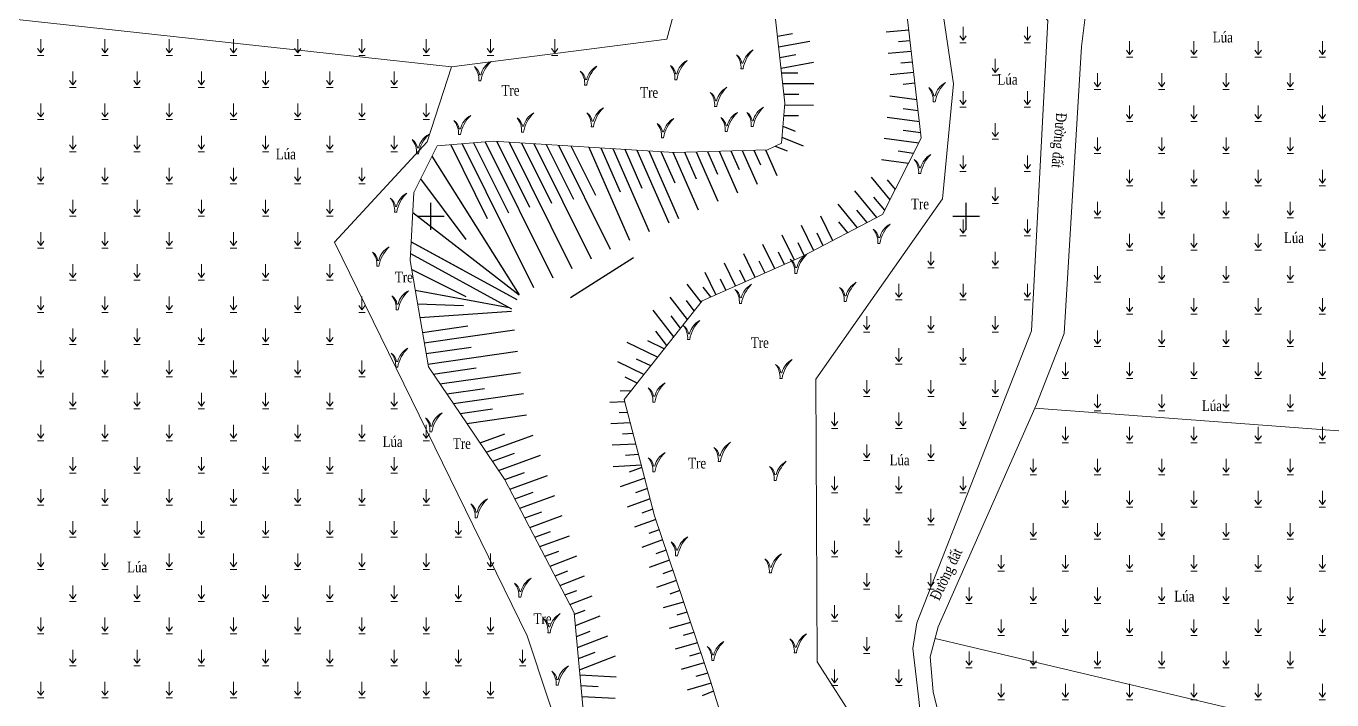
# Model space of a CAD drawing. Header units: metres. Extents: x 585499 to 586851, y 1565849 to 1566901.
# Drawn here: x 586262.2 to 586384.1, y 1566554.8 to 1566617.8 of the extents above; entities that cross this region are included whole.
import ezdxf

# ---------------------------------------------------------------- set-up
doc = ezdxf.new("R2010")
doc.units = ezdxf.units.M
for name, color, linetype, lineweight in [('duong bo', 97, 'Continuous', 0), ('Ghi chu', 2, 'Continuous', 5), ('text', 7, 'Continuous', 0), ('ThucVat', 90, 'Continuous', 0), ('thuy van', 111, 'Continuous', 0)]:
    doc.layers.add(name, color=color, linetype=linetype, lineweight=lineweight)
doc.layers.add('K_HUNG', color=7, linetype='Continuous')
doc.layers.add('taluy', color=15, linetype='Continuous')
doc.styles.add('ghi chu', font='times.ttf', dxfattribs={"height": 1})
doc.styles.get("Standard").update_dxf_attribs({"font": 'simplex.shx'})
doc.linetypes.add('B_DAP_CAO2', pattern='A,0.2,[130,ltypeshp.shx,S=0.7500000000000001,R=0,X=0,Y=-0.75],1.2,[130,ltypeshp.shx,S=0.25,R=0,X=0,Y=-0.25],1', length=2.4)
doc.dimstyles.get("Standard").update_dxf_attribs({"dimtxt": 0.18, "dimasz": 0.18, "dimexe": 0.18, "dimexo": 0.0625, "dimgap": 0.09, "dimtad": 0, "dimtih": 1, "dimtoh": 1, "dimdec": 4, "dimzin": 0, "dimdsep": 46, "dimtxsty": 'Standard', "dimcen": 0.09, "dimadec": 0, "dimazin": 0, "dimtfac": 1, "dimtdec": 4, "dimtofl": 0, "dimtmove": 0, "dimatfit": 3, "dimfxl": 1, "dimtolj": 1, "dimtzin": 0, "dimarcsym": 0})

# ---------------------------------------------------------------- blocks, each defined once
blk = doc.blocks.new('aa')
at = {"layer": 'ThucVat', "color": 8}
for p, q in [((586849.3487158166, 1565409.619042327), (586849.3487158166, 1565410.869042327)), ((586849.3487158166, 1565409.619042327), (586849.0487158166, 1565410.019042327)), ((586849.3487158166, 1565409.619042327), (586849.6487158167, 1565410.019042327)), ((586849.0487158166, 1565409.369042327), (586849.6487158167, 1565409.369042327))]:
    blk.add_line(p, q, dxfattribs=at)
blk = doc.blocks.new('tre')
at = {"layer": 'Ghi chu', "color": 8}
blk.add_line((-0.4581687784585995, 2.170811738060081), (-0.02678256049287597, 2.173418245450137), dxfattribs=at)
at = {"layer": 'Ghi chu'}
blk.add_line((-0.7800000388195087, -3.094524458902015e-07), (-1.726021991999005e-09, -2.533511178626213e-10), dxfattribs=at)
at = {"layer": 'Ghi chu', "color": 8}
for centre, major_axis, ratio, start_param, end_param in [((-4.772513657949531, 1.608162517962853), (3.076535866745311, 3.076535866745311), 0.9999999999999022, 5.627468846478097, 6.498727628251489), ((-7.851839350856864, 0.6854456025702689), (-5.023979863572765, 5.023979863572765), 0.9999999999999891, 3.830366531754255, 4.628631629884755), ((7.569916903618463, 0.306761078211764), (-5.531466882671172, 5.531466882671173), 0.99999999999999, -0.2845391463814027, 0.5444522491529895), ((12.58891754404962, -2.098507465559521), (-9.024538174164114, 9.024538174164114), 0.9999999999999865, -0.02725136566702524, 0.6202220842804578)]:
    blk.add_ellipse(centre, major_axis=major_axis, ratio=ratio, start_param=start_param, end_param=end_param, dxfattribs=at)

msp = doc.modelspace()

# ---------------------------------------------------------------- linework, layer by layer
at = {"layer": 'duong bo', "color": 8, "elevation": 14.25}
for points in [[(586346.979, 1566541.364), (586336.0721841605, 1566558.389738515), (586335.956, 1566584.803), (586347.7930000001, 1566601.642), (586348.8114387393, 1566612.352202469), (586344.080712434, 1566644.248668919), (586339.6976734881, 1566670.899729448), (586339.591, 1566687.538), (586350.52, 1566688.171)], [(586319.3060000001, 1566660.744), (586319.638, 1566656.936), (586327.711, 1566637.501), (586322.0530000001, 1566616.528), (586301.9260000001, 1566613.949), (586299.659, 1566606.95), (586291.0070000001, 1566597.59), (586309.0140000001, 1566560.839), (586317.008, 1566536.703), (586350.3790000001, 1566512.934), (586363.207, 1566498.066), (586363.207, 1566498.066)], [(586227.0756331456, 1566622.13849173), (586301.9260000001, 1566613.949)], [(586394.3744717782, 1566579.258890037), (586356.4058174586, 1566582.072825831)], [(586347.1009476401, 1566560.58976769), (586374.0823026372, 1566554.206878759), (586392.0349578859, 1566550.360965154)]]:
    msp.add_lwpolyline(points, dxfattribs=at)
at = {"layer": 'duong bo', "color": 8, "linetype": 'B_DAP_CAO2', "elevation": 14.25}
for points in [[(586350.52, 1566688.171), (586352.0340000001, 1566646.387), (586353.63, 1566625.369), (586354.4750000001, 1566621.828), (586357.628, 1566618.273), (586356.1020000001, 1566589.296), (586345.378, 1566562.027), (586345.0020000001, 1566559.65), (586345.579, 1566554.881), (586346.979, 1566541.364)], [(586349.43, 1566541.247), (586348.836, 1566547.831), (586346.9040000001, 1566555.604), (586346.631, 1566558.859), (586347.3910000001, 1566561.658), (586356.5160000001, 1566582.364), (586359.1482163549, 1566589.058721238), (586360.7490000001, 1566615.839), (586361.3720000001, 1566620.875), (586361.475244126, 1566621.401846944)]]:
    msp.add_lwpolyline(points, dxfattribs=at)
at = {"layer": 'K_HUNG', "color": 8}
for p, q in [((586300, 1566598.75), (586300, 1566601.25)), ((586350, 1566598.75), (586350, 1566601.25)), ((586298.75, 1566600), (586301.25, 1566600)), ((586348.75, 1566600), (586351.25, 1566600))]:
    msp.add_line(p, q, dxfattribs=at)
at = {"layer": 'taluy', "color": 8}
for p, q in [((586332.3682014574, 1566616.829059841), (586333.7911694973, 1566617.081968674)), ((586344.637037537, 1566617.384981077), (586342.512925755, 1566617.185693009)), ((586332.4797538947, 1566615.833214662), (586335.3891290508, 1566616.350307566)), ((586344.7520318204, 1566616.391378427), (586343.6791843713, 1566616.290721909)), ((586332.5913063321, 1566614.837369482), (586334.0777134483, 1566615.101553553)), ((586332.7028587696, 1566613.841524303), (586335.7391120779, 1566614.381167683)), ((586344.8670261039, 1566615.397775776), (586342.6997480893, 1566615.194437773)), ((586344.9820203873, 1566614.404173126), (586343.8875898218, 1566614.30149164)), ((586332.7512451275, 1566613.409572097), (586334.2589023514, 1566613.396892487)), ((586345.0970146707, 1566613.410570476), (586342.8865704235, 1566613.203182536)), ((586332.8633725742, 1566612.408593725), (586335.7581501493, 1566612.384248237)), ((586345.2120089543, 1566612.416967825), (586344.0959952725, 1566612.312261372)), ((586332.9755000208, 1566611.407615353), (586334.3626203721, 1566611.395949475)), ((586345.3898851182, 1566610.88003727), (586342.8732591814, 1566611.215840797)), ((586333.0559708931, 1566610.406903217), (586335.7413312973, 1566610.384318957)), ((586345.5084769655, 1566609.85535004), (586344.1247367095, 1566610.039988071)), ((586332.8781906067, 1566608.416134226), (586334.015354753, 1566607.956325543)), ((586332.9667324385, 1566609.40761836), (586334.349827155, 1566609.395986339)), ((586345.6270688128, 1566608.83066281), (586342.6087337259, 1566609.233411408)), ((586306.166672214, 1566606.998195352), (586309.2246305562, 1566600.846079874)), ((586332.7852212655, 1566607.375071209), (586334.7776563619, 1566606.569436454)), ((586345.5599469617, 1566606.821893063), (586342.3442082702, 1566607.250982019)), ((586345.7456606601, 1566607.80597558), (586344.111065829, 1566608.024086147)), ((586301.8555401723, 1566606.684844526), (586305.2781069861, 1566599.799196026)), ((586302.9272015963, 1566606.77549787), (586309.5961525745, 1566593.358651743)), ((586303.9988630204, 1566606.866151214), (586307.2452471848, 1566600.334953588)), ((586305.0705244445, 1566606.956804558), (586311.3871101238, 1566594.248860178)), ((586307.3191441073, 1566606.926271159), (586313.178067673, 1566595.139068612)), ((586308.4716160004, 1566606.854346965), (586311.272581224, 1566601.219259897)), ((586309.6240878935, 1566606.782422771), (586314.9690252221, 1566596.029277047)), ((586310.7765597869, 1566606.710498577), (586313.3205318919, 1566601.592439921)), ((586311.9290316799, 1566606.638574384), (586316.7599827714, 1566596.919485481)), ((586313.0815035731, 1566606.56665019), (586315.3684825595, 1566601.965619945)), ((586314.7513452558, 1566606.462437656), (586318.5646999785, 1566597.780281386)), ((586315.8743325194, 1566606.392353557), (586317.6773057887, 1566602.287386457)), ((586316.9973197829, 1566606.322269459), (586320.395858138, 1566598.58455733)), ((586318.1203070463, 1566606.25218536), (586319.715872132, 1566602.619440331)), ((586319.2432943098, 1566606.182101262), (586322.2270162975, 1566599.388833275)), ((586320.3662815733, 1566606.112017164), (586323.1425953772, 1566599.790971247)), ((586321.4892688368, 1566606.041933065), (586322.7737216469, 1566603.117521142)), ((586322.6122561004, 1566605.971848967), (586324.9737535367, 1566600.595247191)), ((586323.6952364533, 1566605.992851661), (586324.7922845349, 1566603.495118412)), ((586324.773883677, 1566606.023719921), (586326.8049116962, 1566601.399523136)), ((586325.8525309007, 1566606.054588182), (586326.7865108384, 1566603.928124645)), ((586326.9311781244, 1566606.085456443), (586328.6360698558, 1566602.20379908)), ((586328.009825348, 1566606.116324703), (586328.7807371418, 1566604.361130878)), ((586329.0884725717, 1566606.147192964), (586330.4672280153, 1566603.008075024)), ((586330.1671197955, 1566606.178061224), (586330.7749634453, 1566604.79413711)), ((586331.2457670192, 1566606.208929485), (586332.2983861748, 1566603.812350969)), ((586332.1564293816, 1566606.550666322), (586333.2796116031, 1566606.096511185)), ((586345.0824138679, 1566605.876749183), (586343.6471797051, 1566606.068258254)), ((586344.6048807742, 1566604.931605303), (586342.0796828145, 1566605.26855263)), ((586342.8891910729, 1566601.535874949), (586341.1473660566, 1566603.657972012)), ((586343.3821218929, 1566602.511494344), (586342.6512254577, 1566603.40195875)), ((586341.6626950601, 1566599.877805389), (586339.6014401253, 1566602.389069725)), ((586339.8521672057, 1566598.931272432), (586338.0555141938, 1566601.120167437)), ((586342.396260253, 1566600.560255555), (586341.3853316719, 1566601.791888211)), ((586337.5284845196, 1566597.716465247), (586336.4118002197, 1566600.003576062)), ((586340.757431133, 1566599.40453891), (586339.7929541463, 1566600.579578746)), ((586335.7554111619, 1566596.789513273), (586334.6145795506, 1566599.126080839)), ((586338.9469032786, 1566598.458005953), (586338.1147272533, 1566599.471861123)), ((586298.1730115692, 1566597.620037846), (586303.099410959, 1566594.929593698)), ((586298.1730115692, 1566597.620037846), (586308.025810349, 1566592.239149551)), ((586332.1269577475, 1566595.104183865), (586331.0201382124, 1566597.371090393)), ((586333.9588824675, 1566595.910600799), (586332.8173588815, 1566598.248585616)), ((586334.868874483, 1566596.326037286), (586334.2924218494, 1566597.506685257)), ((586336.6419478407, 1566597.25298926), (586336.0775688628, 1566598.408908856)), ((586298.1142894478, 1566596.5126974), (586307.5465037546, 1566591.36150202)), ((586330.2950330277, 1566594.297766932), (586329.2229175433, 1566596.49359517)), ((586333.0429201075, 1566595.507392332), (586332.4808343272, 1566596.658615168)), ((586328.4631083077, 1566593.491349998), (586327.4256968742, 1566595.616099947)), ((586329.3790706675, 1566593.894558465), (586328.8516889381, 1566594.974703012)), ((586331.2109953874, 1566594.700975398), (586330.6662616326, 1566595.81665909)), ((586325.2373130446, 1566591.99532236), (586323.9480257644, 1566593.672673814)), ((586326.6311835877, 1566592.684933065), (586325.628476205, 1566594.738604724)), ((586327.5471459476, 1566593.088141531), (586327.0371162435, 1566594.132746933)), ((586323.9603057973, 1566590.374882126), (586322.3623292074, 1566592.453835667)), ((586326.1360539778, 1566592.466976018), (586325.4384640104, 1566593.374534453)), ((586322.6832985501, 1566588.754441891), (586320.7766326503, 1566591.23499752)), ((586324.598809421, 1566591.185102243), (586323.8769934534, 1566592.124178492)), ((586323.3218021737, 1566589.564662009), (586322.4456415513, 1566590.704539301)), ((586299.2249770476, 1566589.162486383), (586303.4429030793, 1566589.769633973)), ((586299.3931890606, 1566588.176392686), (586307.8033060058, 1566589.386983434)), ((586322.0447949264, 1566587.944221774), (586321.0142896491, 1566589.28490011)), ((586299.5614010735, 1566587.190298988), (586303.7535919871, 1566587.793742147)), ((586321.1698054976, 1566586.833916349), (586318.3248834065, 1566588.211537211)), ((586321.8035557509, 1566587.638104744), (586320.2821344614, 1566588.374835537)), ((586299.7296130864, 1566586.204205291), (586308.0882597954, 1566587.407387178)), ((586319.9023049909, 1566585.225539559), (586317.4532238757, 1566586.411478972)), ((586320.5360552443, 1566586.029727954), (586319.2125544427, 1566586.670618023)), ((586300.2337422401, 1566585.266465045), (586304.2322394652, 1566585.842027048)), ((586300.8582857943, 1566584.3460578), (586308.373213585, 1566585.427790922)), ((586301.4828293482, 1566583.425650554), (586304.999259914, 1566583.931821674)), ((586319.2685547377, 1566584.421351163), (586318.142974424, 1566584.966400508)), ((586302.1073729025, 1566582.505243309), (586308.6581673747, 1566583.448194666)), ((586318.1291505344, 1566582.682183205), (586316.718112968, 1566582.607861449)), ((586318.7113012634, 1566583.714232271), (586317.6884075284, 1566583.660354713)), ((586302.7319164564, 1566581.584836063), (586305.7662803628, 1566582.0216163)), ((586303.3564600104, 1566580.664428818), (586308.9431211642, 1566581.468598409)), ((586318.3848379772, 1566581.694264506), (586317.57777506, 1566581.651755125)), ((586318.64052542, 1566580.706345806), (586316.8233113171, 1566580.610630039)), ((586304.5964594581, 1566578.836135284), (586306.9011026932, 1566579.672522607)), ((586305.1754501788, 1566577.982442143), (586309.5468888379, 1566579.568898486)), ((586318.8962128628, 1566579.718427106), (586317.8860616772, 1566579.66522072)), ((586305.7544408994, 1566577.128749002), (586307.8212363236, 1566577.878818022)), ((586319.1519003055, 1566578.730508406), (586316.9285096662, 1566578.613398629)), ((586319.4075877484, 1566577.742589707), (586318.1943482945, 1566577.678686315)), ((586306.33343162, 1566576.275055861), (586310.2291746576, 1566577.688875598)), ((586319.6632751911, 1566576.754671007), (586317.0337080153, 1566576.616167218)), ((586319.7205654304, 1566576.533314424), (586318.5251889632, 1566576.100131606)), ((586306.9086484393, 1566575.419993119), (586308.7394830033, 1566576.084428636)), ((586307.3751370709, 1566574.525471393), (586310.9114604772, 1566575.80885271)), ((586319.9722445925, 1566575.560882818), (586317.6705140179, 1566574.726777276)), ((586307.8416257023, 1566573.630949668), (586309.5471145447, 1566574.249895467)), ((586320.2239237546, 1566574.588451212), (586319.1175696473, 1566574.187528488)), ((586308.308114334, 1566572.736427943), (586311.5937462967, 1566573.928829821)), ((586320.4756029168, 1566573.616019606), (586318.3519170618, 1566572.846434251)), ((586308.7746029655, 1566571.841906218), (586310.354746086, 1566572.415362298)), ((586309.241091597, 1566570.947384492), (586312.2760321164, 1566572.048806933)), ((586321.0046572305, 1566571.680468156), (586319.0333201058, 1566570.966091226)), ((586320.7272820789, 1566572.643588), (586319.7099503314, 1566572.274925369)), ((586309.7075802286, 1566570.052862767), (586311.1623776273, 1566570.580829128)), ((586321.3254732036, 1566570.73309048), (586320.3497474156, 1566570.379505096)), ((586310.1740688601, 1566569.158341042), (586312.9583179359, 1566570.168784045)), ((586321.6462891765, 1566569.785712804), (586319.7147231497, 1566569.085748201)), ((586310.6405574917, 1566568.263819316), (586311.9700091687, 1566568.746295958)), ((586311.132555683, 1566567.320381382), (586313.6409740112, 1566568.288899805)), ((586321.9671051495, 1566568.838335128), (586321.0112649106, 1566568.491955908)), ((586311.5978785974, 1566566.428094993), (586312.7995215515, 1566566.892058012)), ((586322.2879211225, 1566567.890957452), (586320.3961261936, 1566567.205405176)), ((586322.6087370955, 1566566.943579776), (586321.6727824055, 1566566.60440672)), ((586312.0632015117, 1566565.535808605), (586314.3613549996, 1566566.423142256)), ((586322.9295530686, 1566565.9962021), (586321.0775292375, 1566565.325062151)), ((586312.528524426, 1566564.643522217), (586313.62503496, 1566565.066892849)), ((586312.9938473403, 1566563.751235829), (586315.081735988, 1566564.557384707)), ((586323.2503690416, 1566565.048824424), (586322.3342999006, 1566564.716857531)), ((586313.408146666, 1566562.839248865), (586314.4250365741, 1566563.231877398)), ((586323.6123159196, 1566563.979986146), (586321.7131115152, 1566563.429797631)), ((586313.5034781399, 1566561.804106111), (586315.8021169765, 1566562.691627158)), ((586324.2544412138, 1566562.083773925), (586322.2696177432, 1566561.508782062)), ((586323.9333785668, 1566563.031880035), (586322.962371598, 1566562.750584941)), ((586313.5988096136, 1566560.768963357), (586314.8805585422, 1566561.26385587)), ((586313.6941410874, 1566559.733820603), (586316.5224979649, 1566560.825869609)), ((586324.5755038611, 1566561.135667813), (586323.5616873591, 1566560.841971045)), ((586324.8965665082, 1566560.187561702), (586322.8261239713, 1566559.587766492)), ((586313.7894725612, 1566558.698677848), (586315.3360805102, 1566559.295834341)), ((586313.884804035, 1566557.663535094), (586317.2428789533, 1566558.96011206)), ((586325.5386918025, 1566558.291349481), (586323.3826301993, 1566557.666750923)), ((586325.2176291554, 1566559.239455591), (586324.1610031204, 1566558.933357149)), ((586313.9286511347, 1566557.187427825), (586317.3204308376, 1566556.993466524)), ((586325.8597544497, 1566557.34324337), (586324.7603188816, 1566557.024743254)), ((586314.0213849827, 1566556.180491007), (586315.6423612502, 1566556.087794343)), ((586326.1781125254, 1566556.39435376), (586323.9391364274, 1566555.745735353)), ((586314.1141188308, 1566555.17355419), (586317.206244198, 1566554.996728832)), ((586326.4036261193, 1566555.664837429), (586325.329070807, 1566555.231446222))]:
    msp.add_line(p, q, dxfattribs=at)
at = {"layer": 'taluy', "color": 8, "elevation": 14.25}
for points in [[(586300.1103542787, 1566605.627186039), (586308.2526982462, 1566592.654598879)], [(586299.0440939048, 1566603.482400836), (586303.2660033259, 1566597.825120089)], [(586298.3180438236, 1566600.354954051), (586308.2543235705, 1566592.657574974)], [(586298.2233048215, 1566595.034496661), (586303.266626593, 1566592.498630663)], [(586298.5505122017, 1566593.116339155), (586307.3143100496, 1566591.48830948)], [(586298.7706650497, 1566591.825757513), (586303.0589477204, 1566591.66854486)], [(586298.9898108889, 1566590.541079165), (586307.5507093453, 1566591.141792185)]]:
    msp.add_lwpolyline(points, dxfattribs=at)
at = {"layer": 'thuy van', "color": 8, "elevation": 14.25}
for points in [[(586366.669259413, 1566490.639363902), (586367.194, 1566495.213), (586363.9187241258, 1566504.801203198), (586361.787, 1566507.866), (586342.579, 1566519.731), (586322.2113723634, 1566538.376775753), (586314.694, 1566548.877), (586313.395, 1566562.982), (586306.893, 1566575.45), (586303.39, 1566580.615), (586299.774, 1566585.944), (586298.0803433774, 1566595.872566289), (586298.4170000001, 1566602.221), (586300.5826287164, 1566606.57716716), (586305.8174622006, 1566607.019989072), (586322.7220000001, 1566605.965), (586331.4565075889, 1566606.214960368), (586332.736443381, 1566606.828860479), (586333.0700000001, 1566610.564), (586331.313, 1566626.249)], [(586379.827, 1566486.951), (586376.6906941961, 1566500.625800422), (586376.6906941961, 1566500.625800422), (586376.6906941961, 1566500.625800422), (586374.1412324217, 1566514.780739783), (586359.0104329237, 1566522.4008424), (586340.1860000001, 1566530.679), (586332.0549841821, 1566539.584650643), (586330.289, 1566543.096), (586326.1470000001, 1566556.495), (586320.8854199712, 1566572.032578796), (586318.072, 1566582.903), (586325.329050701, 1566592.111731558), (586334.689, 1566596.232), (586342.1910000001, 1566600.154), (586345.8037145995, 1566607.304363271), (586344.2056416053, 1566621.112437157)]]:
    msp.add_lwpolyline(points, dxfattribs=at)

# ---------------------------------------------------------------- block references
at = {"layer": 'ThucVat', "color": 8}
for p in [(-499.6396418444347, 1206.818558912957, 14.25), (-493.6396418444347, 1206.818558912957, 14.25), (-493.6396418444347, 1206.818558912957, 14.25), (-585.7742721281247, 1205.654179292032), (-579.7742721281247, 1205.654179292032), (-573.7742721281247, 1205.654179292032), (-567.7742721281247, 1205.654179292032), (-561.7742721281247, 1205.654179292032), (-555.7742721281247, 1205.654179292032), (-549.7742721281247, 1205.654179292032), (-543.7742721281247, 1205.654179292032), (-537.7742721281247, 1205.654179292032), (-484.0876531483373, 1205.480271707987), (-478.0876531483373, 1205.480271707987), (-472.0876531483373, 1205.480271707987), (-466.0876531483373, 1205.480271707987), (-496.6396418444347, 1203.818558912957, 14.25), (-496.6396418444347, 1203.818558912957, 14.25), (-582.7742721281247, 1202.654179292032), (-576.7742721281247, 1202.654179292032), (-570.7742721281247, 1202.654179292032), (-564.7742721281247, 1202.654179292032), (-558.7742721281247, 1202.654179292032), (-552.7742721281247, 1202.654179292032), (-487.0876531483373, 1202.480271707987), (-481.0876531483373, 1202.480271707987), (-475.0876531483373, 1202.480271707987), (-469.0876531483373, 1202.480271707987), (-499.6396418444347, 1200.818558912957, 14.25), (-499.6396418444347, 1200.818558912957, 14.25), (-493.6396418444347, 1200.818558912957, 14.25), (-585.7742721281247, 1199.654179292032), (-579.7742721281247, 1199.654179292032), (-573.7742721281247, 1199.654179292032), (-567.7742721281247, 1199.654179292032), (-561.7742721281247, 1199.654179292032), (-555.7742721281247, 1199.654179292032), (-549.7742721281247, 1199.654179292032), (-484.0876531483373, 1199.480271707987), (-478.0876531483373, 1199.480271707987), (-472.0876531483373, 1199.480271707987), (-466.0876531483373, 1199.480271707987), (-496.6396418444347, 1197.818558912957, 14.25), (-582.7742721281247, 1196.654179292032), (-576.7742721281247, 1196.654179292032), (-570.7742721281247, 1196.654179292032), (-564.7742721281247, 1196.654179292032), (-558.7742721281247, 1196.654179292032), (-552.7742721281247, 1196.654179292032), (-487.0876531483373, 1196.480271707987), (-481.0876531483373, 1196.480271707987), (-475.0876531483373, 1196.480271707987), (-469.0876531483373, 1196.480271707987), (-499.6396418444347, 1194.818558912957, 14.25), (-499.6396418444347, 1194.818558912957, 14.25), (-493.6396418444347, 1194.818558912957, 14.25), (-585.7742721281247, 1193.654179292032), (-579.7742721281247, 1193.654179292032), (-573.7742721281247, 1193.654179292032), (-567.7742721281247, 1193.654179292032), (-561.7742721281247, 1193.654179292032), (-555.7742721281247, 1193.654179292032), (-484.0876531483373, 1193.480271707987), (-478.0876531483373, 1193.480271707987), (-472.0876531483373, 1193.480271707987), (-466.0876531483373, 1193.480271707987), (-496.6396418444347, 1191.818558912957, 14.25), (-582.7742721281247, 1190.654179292032), (-576.7742721281247, 1190.654179292032), (-570.7742721281247, 1190.654179292032), (-564.7742721281247, 1190.654179292032), (-558.7742721281247, 1190.654179292032), (-487.0876531483373, 1190.480271707987), (-481.0876531483373, 1190.480271707987), (-475.0876531483373, 1190.480271707987), (-469.0876531483373, 1190.480271707987), (-499.6396418444347, 1188.818558912957, 14.25), (-499.6396418444347, 1188.818558912957, 14.25), (-493.6396418444347, 1188.818558912957, 14.25), (-585.7742721281247, 1187.654179292032), (-579.7742721281247, 1187.654179292032), (-573.7742721281247, 1187.654179292032), (-567.7742721281247, 1187.654179292032), (-561.7742721281247, 1187.654179292032), (-484.0876531483373, 1187.480271707987), (-478.0876531483373, 1187.480271707987), (-472.0876531483373, 1187.480271707987), (-466.0876531483373, 1187.480271707987), (-502.6396418444347, 1185.818558912957, 14.25), (-502.6396418444347, 1185.818558912957, 14.25), (-496.6396418444347, 1185.818558912957, 14.25), (-582.7742721281247, 1184.654179292032), (-576.7742721281247, 1184.654179292032), (-570.7742721281247, 1184.654179292032), (-564.7742721281247, 1184.654179292032), (-558.7742721281247, 1184.654179292032), (-487.0876531483373, 1184.480271707987), (-481.0876531483373, 1184.480271707987), (-475.0876531483373, 1184.480271707987), (-469.0876531483373, 1184.480271707987), (-505.6396418444347, 1182.818558912957, 14.25), (-499.6396418444347, 1182.818558912957, 14.25), (-499.6396418444347, 1182.818558912957, 14.25), (-493.6396418444347, 1182.818558912957, 14.25), (-585.7742721281247, 1181.654179292032), (-579.7742721281247, 1181.654179292032), (-573.7742721281247, 1181.654179292032), (-567.7742721281247, 1181.654179292032), (-561.7742721281247, 1181.654179292032), (-555.7742721281247, 1181.654179292032), (-484.0876531483373, 1181.480271707987), (-478.0876531483373, 1181.480271707987), (-472.0876531483373, 1181.480271707987), (-466.0876531483373, 1181.480271707987), (-508.6396418444347, 1179.818558912957, 14.25), (-502.6396418444347, 1179.818558912957, 14.25), (-502.6396418444347, 1179.818558912957, 14.25), (-496.6396418444347, 1179.818558912957, 14.25), (-582.7742721281247, 1178.654179292032), (-576.7742721281247, 1178.654179292032), (-570.7742721281247, 1178.654179292032), (-564.7742721281247, 1178.654179292032), (-558.7742721281247, 1178.654179292032), (-487.0876531483373, 1178.480271707987), (-481.0876531483373, 1178.480271707987), (-475.0876531483373, 1178.480271707987), (-469.0876531483373, 1178.480271707987), (-505.6396418444347, 1176.818558912957, 14.25), (-499.6396418444347, 1176.818558912957, 14.25), (-499.6396418444347, 1176.818558912957, 14.25), (-585.7742721281247, 1175.654179292032), (-579.7742721281247, 1175.654179292032), (-573.7742721281247, 1175.654179292032), (-567.7742721281247, 1175.654179292032), (-561.7742721281247, 1175.654179292032), (-555.7742721281247, 1175.654179292032), (-490.0876531483373, 1175.480271707987), (-484.0876531483373, 1175.480271707987), (-478.0876531483373, 1175.480271707987), (-472.0876531483373, 1175.480271707987), (-466.0876531483373, 1175.480271707987), (-508.6396418444347, 1173.818558912957, 14.25), (-502.6396418444347, 1173.818558912957, 14.25), (-502.6396418444347, 1173.818558912957, 14.25), (-496.6396418444347, 1173.818558912957, 14.25), (-582.7742721281247, 1172.654179292032), (-576.7742721281247, 1172.654179292032), (-570.7742721281247, 1172.654179292032), (-564.7742721281247, 1172.654179292032), (-558.7742721281247, 1172.654179292032), (-552.7742721281247, 1172.654179292032), (-487.0876531483373, 1172.480271707987), (-481.0876531483373, 1172.480271707987), (-475.0876531483373, 1172.480271707987), (-469.0876531483373, 1172.480271707987), (-511.6396418444347, 1170.818558912957, 14.25), (-505.6396418444347, 1170.818558912957, 14.25), (-499.6396418444347, 1170.818558912957, 14.25), (-499.6396418444347, 1170.818558912957, 14.25), (-585.7742721281247, 1169.654179292032), (-579.7742721281247, 1169.654179292032), (-573.7742721281247, 1169.654179292032), (-567.7742721281247, 1169.654179292032), (-561.7742721281247, 1169.654179292032), (-555.7742721281247, 1169.654179292032), (-549.7742721281247, 1169.654179292032), (-490.0876531483373, 1169.480271707987), (-484.0876531483373, 1169.480271707987), (-478.0876531483373, 1169.480271707987), (-472.0876531483373, 1169.480271707987), (-466.0876531483373, 1169.480271707987), (-508.6396418444347, 1167.818558912957, 14.25), (-502.6396418444347, 1167.818558912957, 14.25), (-502.6396418444347, 1167.818558912957, 14.25), (-582.7742721281247, 1166.654179292032), (-576.7742721281247, 1166.654179292032), (-570.7742721281247, 1166.654179292032), (-564.7742721281247, 1166.654179292032), (-558.7742721281247, 1166.654179292032), (-552.7742721281247, 1166.654179292032), (-493.0876531483373, 1166.480271707987), (-487.0876531483373, 1166.480271707987), (-481.0876531483373, 1166.480271707987), (-475.0876531483373, 1166.480271707987), (-469.0876531483373, 1166.480271707987), (-511.6396418444347, 1164.818558912957, 14.25), (-505.6396418444347, 1164.818558912957, 14.25), (-499.6396418444347, 1164.818558912957, 14.25), (-499.6396418444347, 1164.818558912957, 14.25), (-585.7742721281247, 1163.654179292032), (-579.7742721281247, 1163.654179292032), (-573.7742721281247, 1163.654179292032), (-567.7742721281247, 1163.654179292032), (-561.7742721281247, 1163.654179292032), (-555.7742721281247, 1163.654179292032), (-549.7742721281247, 1163.654179292032), (-490.0876531483373, 1163.480271707987), (-484.0876531483373, 1163.480271707987), (-478.0876531483373, 1163.480271707987), (-472.0876531483373, 1163.480271707987), (-466.0876531483373, 1163.480271707987), (-508.6396418444347, 1161.818558912957, 14.25), (-502.6396418444347, 1161.818558912957, 14.25), (-502.6396418444347, 1161.818558912957, 14.25), (-582.7742721281247, 1160.654179292032), (-576.7742721281247, 1160.654179292032), (-570.7742721281247, 1160.654179292032), (-564.7742721281247, 1160.654179292032), (-558.7742721281247, 1160.654179292032), (-552.7742721281247, 1160.654179292032), (-546.7742721281247, 1160.654179292032), (-493.0876531483373, 1160.480271707987), (-487.0876531483373, 1160.480271707987), (-481.0876531483373, 1160.480271707987), (-475.0876531483373, 1160.480271707987), (-469.0876531483373, 1160.480271707987), (-511.6396418444347, 1158.818558912957, 14.25), (-505.6396418444347, 1158.818558912957, 14.25), (-585.7742721281247, 1157.654179292032), (-579.7742721281247, 1157.654179292032), (-573.7742721281247, 1157.654179292032), (-567.7742721281247, 1157.654179292032), (-561.7742721281247, 1157.654179292032), (-555.7742721281247, 1157.654179292032), (-549.7742721281247, 1157.654179292032), (-543.7742721281247, 1157.654179292032), (-496.0876531483373, 1157.480271707987), (-490.0876531483373, 1157.480271707987), (-484.0876531483373, 1157.480271707987), (-478.0876531483373, 1157.480271707987), (-472.0876531483373, 1157.480271707987), (-466.0876531483373, 1157.480271707987), (-508.6396418444347, 1155.818558912957, 14.25), (-502.6396418444347, 1155.818558912957, 14.25), (-502.6396418444347, 1155.818558912957, 14.25), (-582.7742721281247, 1154.654179292032), (-576.7742721281247, 1154.654179292032), (-570.7742721281247, 1154.654179292032), (-564.7742721281247, 1154.654179292032), (-558.7742721281247, 1154.654179292032), (-552.7742721281247, 1154.654179292032), (-546.7742721281247, 1154.654179292032), (-499.0876531483373, 1154.480271707987), (-493.0876531483373, 1154.480271707987), (-487.0876531483373, 1154.480271707987), (-481.0876531483373, 1154.480271707987), (-475.0876531483373, 1154.480271707987), (-469.0876531483373, 1154.480271707987), (-511.6396418444347, 1152.818558912957, 14.25), (-505.6396418444347, 1152.818558912957, 14.25), (-585.7742721281247, 1151.654179292032), (-579.7742721281247, 1151.654179292032), (-573.7742721281247, 1151.654179292032), (-567.7742721281247, 1151.654179292032), (-561.7742721281247, 1151.654179292032), (-555.7742721281247, 1151.654179292032), (-549.7742721281247, 1151.654179292032), (-543.7742721281247, 1151.654179292032), (-496.0876531483373, 1151.480271707987), (-496.0876531483373, 1151.480271707987), (-490.0876531483373, 1151.480271707987), (-490.0876531483373, 1151.480271707987), (-484.0876531483373, 1151.480271707987), (-484.0876531483373, 1151.480271707987), (-478.0876531483373, 1151.480271707987), (-478.0876531483373, 1151.480271707987), (-472.0876531483373, 1151.480271707987), (-472.0876531483373, 1151.480271707987), (-466.0876531483373, 1151.480271707987), (-466.0876531483373, 1151.480271707987), (-508.6396418444347, 1149.818558912957, 14.25), (-582.7742721281247, 1148.654179292032), (-576.7742721281247, 1148.654179292032), (-570.7742721281247, 1148.654179292032), (-564.7742721281247, 1148.654179292032), (-558.7742721281247, 1148.654179292032), (-552.7742721281247, 1148.654179292032), (-546.7742721281247, 1148.654179292032), (-540.7742721281247, 1148.654179292032), (-499.0876531483373, 1148.480271707987), (-499.0876531483373, 1148.480271707987), (-493.0876531483373, 1148.480271707987), (-493.0876531483373, 1148.480271707987), (-487.0876531483373, 1148.480271707987), (-487.0876531483373, 1148.480271707987), (-481.0876531483373, 1148.480271707987), (-481.0876531483373, 1148.480271707987), (-475.0876531483373, 1148.480271707987), (-475.0876531483373, 1148.480271707987), (-469.0876531483373, 1148.480271707987), (-469.0876531483373, 1148.480271707987), (-511.6396418444347, 1146.818558912957, 14.25), (-505.6396418444347, 1146.818558912957, 14.25), (-585.7742721281247, 1145.654179292032), (-579.7742721281247, 1145.654179292032), (-573.7742721281247, 1145.654179292032), (-567.7742721281247, 1145.654179292032), (-561.7742721281247, 1145.654179292032), (-555.7742721281247, 1145.654179292032), (-549.7742721281247, 1145.654179292032), (-543.7742721281247, 1145.654179292032), (-496.0876531483373, 1145.480271707987), (-490.0876531483373, 1145.480271707987), (-484.0876531483373, 1145.480271707987), (-478.0876531483373, 1145.480271707987), (-472.0876531483373, 1145.480271707987), (-466.0876531483373, 1145.480271707987)]:
    msp.add_blockref('aa', p, dxfattribs=at)
at = {"layer": 'ThucVat', "color": 8, "xscale": 0.25, "yscale": 0.25, "zscale": 0.25}
for p in [(586329.158483558, 1566613.753133276), (586304.6717886955, 1566612.660387838), (586322.9773805056, 1566612.755406362), (586314.5615643054, 1566612.232791134), (586326.6965571559, 1566610.251873991), (586347.0983705176, 1566610.692287538), (586308.6657343279, 1566607.861805568), (586315.1796738446, 1566608.33691344), (586327.6845318098, 1566607.909316736), (586330.1094295614, 1566608.384424609), (586302.7699120119, 1566607.624253538), (586321.7411537659, 1566607.339190339), (586298.859209973, 1566605.843223459), (586345.7482306856, 1566603.983587736), (586296.8146890905, 1566600.379492454), (586341.9281197417, 1566597.471911134), (586295.1505450769, 1566595.343358154), (586334.1755553957, 1566594.665152334), (586329.0071740572, 1566591.858393534), (586338.7818336992, 1566592.043640949), (586296.9573256278, 1566591.2574396), (586324.1758660636, 1566588.490286787), (586296.914282599, 1566585.900304606), (586332.8005459176, 1566584.849441756), (586320.9175363661, 1566582.652228483), (586300.0999340886, 1566579.866447205), (586320.9175363661, 1566576.140551881), (586327.0407864618, 1566577.101841745), (586332.2467251031, 1566575.330959127), (586304.331612391, 1566571.837139789), (586323.0523035706, 1566568.281631055), (586331.8036607899, 1566566.697917807), (586308.4206541561, 1566564.425469938), (586311.1329166071, 1566561.110720304), (586334.1347495624, 1566559.225755969), (586326.422983388, 1566558.514114244), (586311.8936703451, 1566556.21711951)]:
    msp.add_blockref('tre', p, dxfattribs=at)

# ---------------------------------------------------------------- texts
at = {"layer": 'text', "color": 8, "style": 'ghi chu', "width": 0.8}
for s, p in [('Lúa', (586373.0236027885, 1566616.227332019, 14.25)), ('Lúa', (586352.9150920344, 1566612.288647291, 14.25)), ('Tre', (586306.6029980523, 1566611.266076677, 14.25)), ('Tre', (586319.5542454775, 1566611.065434559, 14.25)), ('Lúa', (586285.5257789113, 1566605.315911352, 14.25)), ('Tre', (586344.8458633663, 1566600.657197665, 14.25)), ('Lúa', (586379.669705027, 1566597.498102394, 14.25)), ('Tre', (586296.6451795198, 1566593.830141322, 14.25)), ('Tre', (586329.8881810136, 1566587.701883168, 14.25)), ('Lúa', (586372.0036315927, 1566581.817060503, 14.25)), ('Lúa', (586295.4934703938, 1566578.458181102, 14.25)), ('Tre', (586302.0666321085, 1566578.28044398, 14.25)), ('Lúa', (586342.8348361631, 1566576.75202753, 14.25)), ('Tre', (586324.0338464159, 1566576.452142976, 14.25)), ('Lúa', (586271.6396354333, 1566566.752724421, 14.25)), ('Lúa', (586369.4311489578, 1566564.030508272, 14.25)), ('Tre', (586309.5964269451, 1566561.928181982, 14.25))]:
    msp.add_text(s, height=0.9999999999999998, dxfattribs=at).set_placement(p)
for rotation, p in [(265.0741769365545, (586358.4082550518, 1566609.694197279, 14.25)), (64.71206394559827, (586347.4638455936, 1566564.044244444, 14.25))]:
    msp.add_text('Ðường đất', height=0.9999999999999999, rotation=rotation, dxfattribs=at).set_placement(p)

# ---------------------------------------------------------------- leaders
at = {"layer": 'thuy van', "color": 8}
msp.add_leader([(586313.0480909899, 1566592.431686332, 14.25), (586318.9404104793, 1566596.155604588, 14.25)], dimstyle='Standard', dxfattribs=at)
msp.add_leader([(586313.0480909899, 1566592.431686332, 14.25), (586318.9404104793, 1566596.155604588, 14.25)], dimstyle='Standard', dxfattribs=at)

doc.saveas('drawing.dxf')
